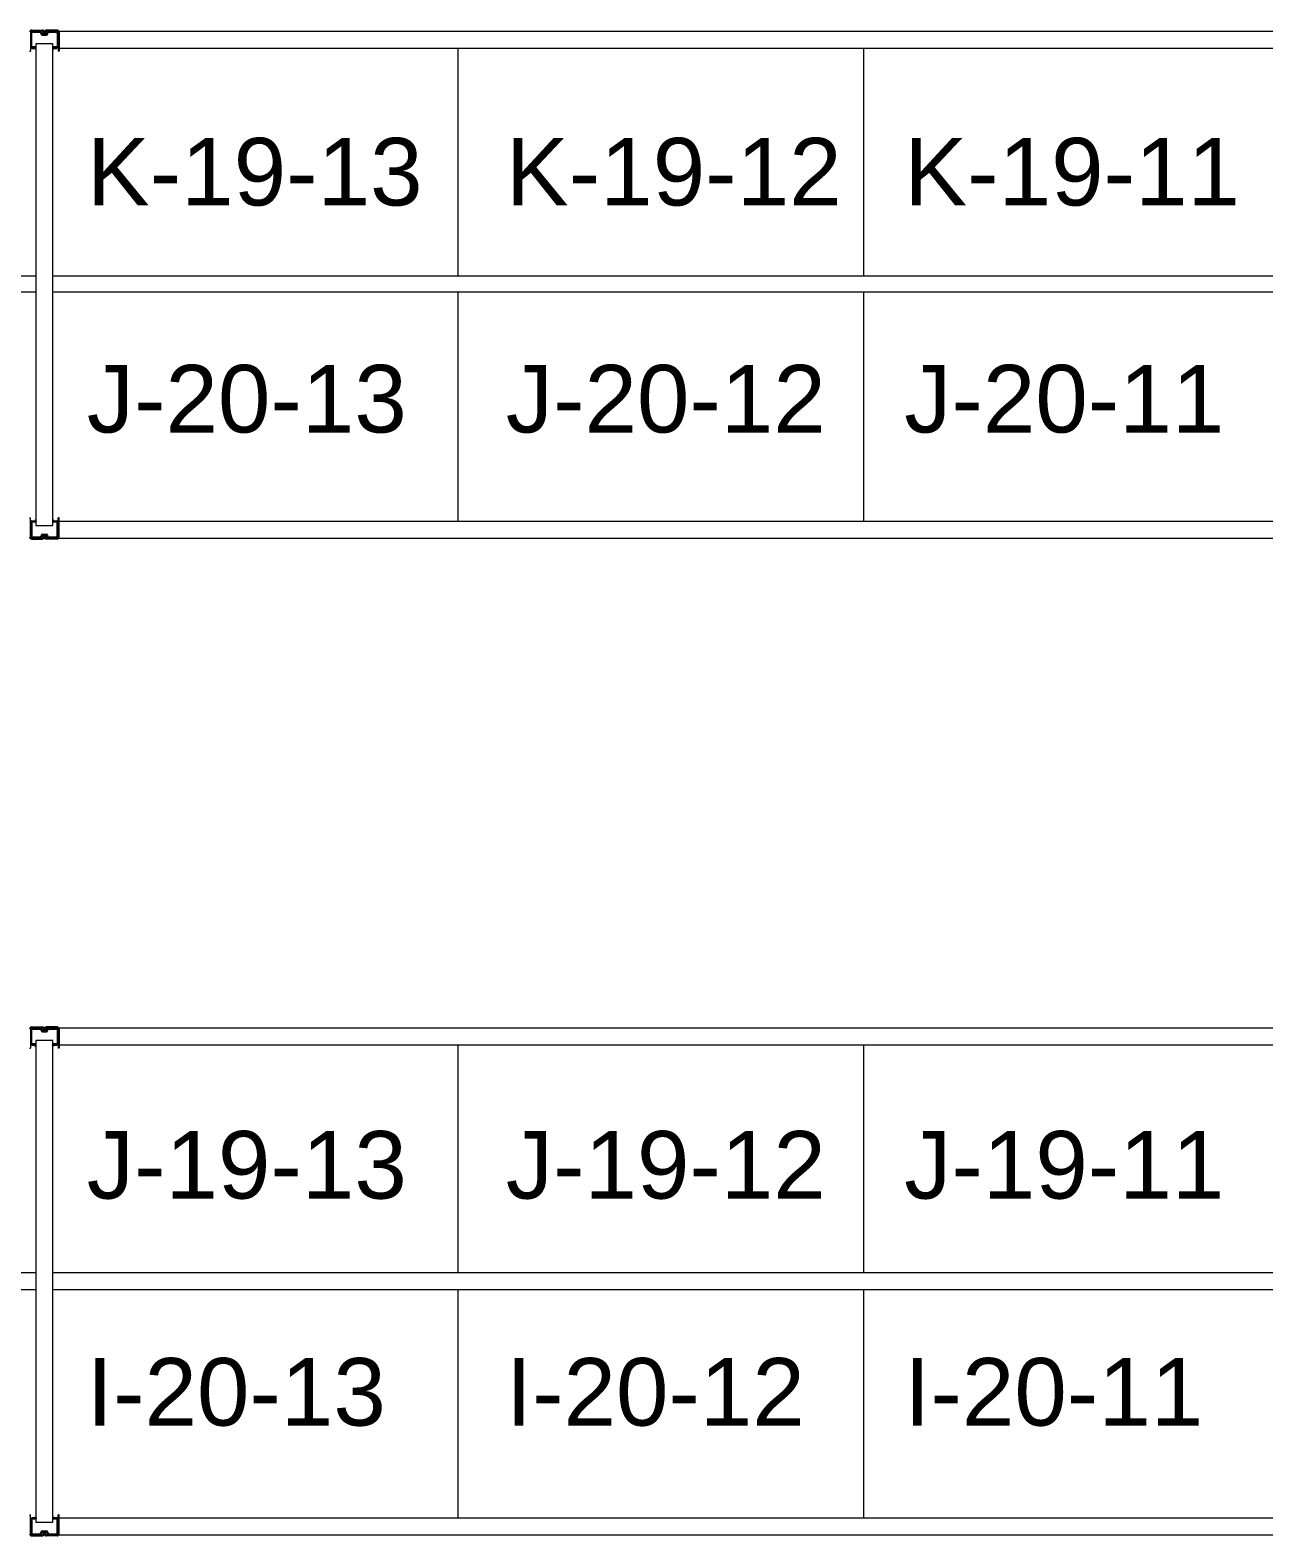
# Model space of a CAD drawing. Header units: inches. Extents: x 2743 to 10591, y -1604 to 5792.
# Drawn here: x 3270 to 3416.1, y 4339.9 to 4518.1 of the extents above; entities that cross this region are included whole.
import ezdxf

# ---------------------------------------------------------------- set-up
doc = ezdxf.new("R2010")
doc.units = ezdxf.units.IN
doc.header["$LTSCALE"] = 0.1875
doc.header["$MEASUREMENT"] = 0
for name, color, linetype, lineweight in [('22 Dimension', 7, 'Continuous', 5), ('32 Echelle', 160, 'Continuous', 15), ('33 Poutre', 30, 'Continuous', 15)]:
    doc.layers.add(name, color=color, linetype=linetype, lineweight=lineweight)
doc.styles.add('arial', font='')
doc.styles.get('arial').set_extended_font_data('Arial')

msp = doc.modelspace()

# ---------------------------------------------------------------- hatches: boundary and pattern name
at = {"layer": '32 Echelle'}
for points in [[(3270.70882, 4515.81503), (3270.70882, 4516.00253), (3270.52132, 4516.00253)], [(3270.70882, 4515.81503), (3270.70882, 4516.00253), (3270.52132, 4516.00253)], [(3272.70882, 4515.81503), (3272.70882, 4516.00253), (3272.89632, 4516.00253)], [(3272.70882, 4515.81503), (3272.70882, 4516.00253), (3272.89632, 4516.00253)], [(3270.70882, 4460.19003), (3270.70882, 4460.00253), (3270.52132, 4460.00253)], [(3270.70882, 4460.19003), (3270.70882, 4460.00253), (3270.52132, 4460.00253)], [(3272.70882, 4460.19003), (3272.70882, 4460.00253), (3272.89632, 4460.00253)], [(3272.70882, 4460.19003), (3272.70882, 4460.00253), (3272.89632, 4460.00253)], [(3270.70882, 4397.81503), (3270.70882, 4398.00253), (3270.52132, 4398.00253)], [(3270.70882, 4397.81503), (3270.70882, 4398.00253), (3270.52132, 4398.00253)], [(3272.70882, 4397.81503), (3272.70882, 4398.00253), (3272.89632, 4398.00253)], [(3272.70882, 4397.81503), (3272.70882, 4398.00253), (3272.89632, 4398.00253)], [(3270.70882, 4342.19003), (3270.70882, 4342.00253), (3270.52132, 4342.00253)], [(3270.70882, 4342.19003), (3270.70882, 4342.00253), (3270.52132, 4342.00253)], [(3272.70882, 4342.19003), (3272.70882, 4342.00253), (3272.89632, 4342.00253)], [(3272.70882, 4342.19003), (3272.70882, 4342.00253), (3272.89632, 4342.00253)]]:
    msp.add_hatch(color=256, dxfattribs=at).paths.add_polyline_path(points)

# ---------------------------------------------------------------- linework, layer by layer
at = {"layer": '22 Dimension'}
for p, q in [((3320.70882, 4489.00253), (3320.70882, 4516.00253)), ((3368.70882, 4489.00253), (3368.70882, 4516.00253)), ((3270.70882, 4489.00253), (3125.08382, 4489.00253)), ((3418.33382, 4489.00253), (3272.70882, 4489.00253)), ((3270.70882, 4487.08616), (3125.08382, 4487.08616)), ((3418.33382, 4487.08616), (3272.70882, 4487.08616)), ((3320.70882, 4460.00253), (3320.70882, 4487.08616)), ((3368.70882, 4460.00253), (3368.70882, 4487.08616)), ((3320.70882, 4371.00253), (3320.70882, 4398.00253)), ((3368.70882, 4371.00253), (3368.70882, 4398.00253)), ((3270.70882, 4371.00253), (3125.08382, 4371.00253)), ((3418.33382, 4371.00253), (3272.70882, 4371.00253)), ((3270.70882, 4369.00253), (3125.08382, 4369.00253)), ((3418.33382, 4369.00253), (3272.70882, 4369.00253)), ((3320.70882, 4342.00253), (3320.70882, 4369.00253)), ((3368.70882, 4342.00253), (3368.70882, 4369.00253))]:
    msp.add_line(p, q, dxfattribs=at)
at = {"layer": '32 Echelle', "linetype": 'Continuous', "lineweight": 25}
for p, q in [((3270.08386, 4517.81878), (3270.08386, 4516.18628)), ((3270.08386, 4517.81878), (3270.08386, 4516.18628)), ((3270.17386, 4516.18628), (3270.17386, 4517.81878)), ((3270.17386, 4516.18628), (3270.17386, 4517.81878)), ((3271.19645, 4518.00253), (3270.26761, 4518.00253)), ((3271.19645, 4518.00253), (3270.26761, 4518.00253)), ((3270.26761, 4517.91253), (3271.19645, 4517.91253)), ((3270.26761, 4517.91253), (3271.19645, 4517.91253)), ((3271.2861, 4517.84619), (3271.33001, 4517.70256)), ((3271.2861, 4517.84619), (3271.33001, 4517.70256)), ((3271.41608, 4517.72887), (3271.37217, 4517.8725)), ((3271.41608, 4517.72887), (3271.37217, 4517.8725)), ((3271.9119, 4517.66253), (3271.50573, 4517.66253)), ((3271.9119, 4517.66253), (3271.50573, 4517.66253)), ((3271.50573, 4517.57253), (3271.9119, 4517.57253)), ((3271.50573, 4517.57253), (3271.9119, 4517.57253)), ((3272.04547, 4517.8725), (3272.00155, 4517.72887)), ((3272.04547, 4517.8725), (3272.00155, 4517.72887)), ((3272.08762, 4517.70256), (3272.13153, 4517.84619)), ((3272.08762, 4517.70256), (3272.13153, 4517.84619)), ((3273.15002, 4518.00253), (3272.22119, 4518.00253)), ((3273.15002, 4518.00253), (3272.22119, 4518.00253)), ((3272.22119, 4517.91253), (3273.15002, 4517.91253)), ((3272.22119, 4517.91253), (3273.15002, 4517.91253)), ((3273.24377, 4517.81878), (3273.24377, 4516.18628)), ((3273.24377, 4517.81878), (3273.24377, 4516.18628)), ((3273.33377, 4516.18628), (3273.33377, 4517.81878)), ((3273.33377, 4516.18628), (3273.33377, 4517.81878)), ((3270.68386, 4516.09253), (3270.26761, 4516.09253)), ((3270.68386, 4516.09253), (3270.26761, 4516.09253)), ((3270.26761, 4516.00253), (3270.68386, 4516.00253)), ((3270.26761, 4516.00253), (3270.68386, 4516.00253)), ((3270.68386, 4516.00253), (3270.68386, 4516.09253)), ((3270.68386, 4516.00253), (3270.68386, 4516.09253)), ((3273.15002, 4516.09253), (3272.73377, 4516.09253)), ((3272.73377, 4516.09253), (3272.73377, 4516.00253)), ((3273.15002, 4516.09253), (3272.73377, 4516.09253)), ((3272.73377, 4516.09253), (3272.73377, 4516.00253)), ((3272.73377, 4516.00253), (3273.15002, 4516.00253)), ((3272.73377, 4516.00253), (3273.15002, 4516.00253)), ((3270.08386, 4458.18628), (3270.08386, 4459.81878)), ((3270.08386, 4458.18628), (3270.08386, 4459.81878)), ((3270.17386, 4459.81878), (3270.17386, 4458.18628)), ((3270.17386, 4459.81878), (3270.17386, 4458.18628)), ((3270.26761, 4460.00253), (3270.68386, 4460.00253)), ((3270.26761, 4460.00253), (3270.68386, 4460.00253)), ((3270.68386, 4459.91253), (3270.26761, 4459.91253)), ((3270.68386, 4459.91253), (3270.26761, 4459.91253)), ((3270.68386, 4460.00253), (3270.68386, 4459.91253)), ((3270.68386, 4460.00253), (3270.68386, 4459.91253)), ((3272.73377, 4460.00253), (3273.15002, 4460.00253)), ((3272.73377, 4459.91253), (3272.73377, 4460.00253)), ((3272.73377, 4460.00253), (3273.15002, 4460.00253)), ((3272.73377, 4459.91253), (3272.73377, 4460.00253)), ((3273.15002, 4459.91253), (3272.73377, 4459.91253)), ((3273.15002, 4459.91253), (3272.73377, 4459.91253)), ((3273.24377, 4458.18628), (3273.24377, 4459.81878)), ((3273.24377, 4458.18628), (3273.24377, 4459.81878)), ((3273.33377, 4459.81878), (3273.33377, 4458.18628)), ((3273.33377, 4459.81878), (3273.33377, 4458.18628)), ((3270.26761, 4458.09253), (3271.19645, 4458.09253)), ((3270.26761, 4458.09253), (3271.19645, 4458.09253)), ((3271.19645, 4458.00253), (3270.26761, 4458.00253)), ((3271.19645, 4458.00253), (3270.26761, 4458.00253)), ((3271.2861, 4458.15887), (3271.33001, 4458.3025)), ((3271.2861, 4458.15887), (3271.33001, 4458.3025)), ((3271.41608, 4458.27619), (3271.37217, 4458.13256)), ((3271.41608, 4458.27619), (3271.37217, 4458.13256)), ((3271.50573, 4458.43253), (3271.9119, 4458.43253)), ((3271.50573, 4458.43253), (3271.9119, 4458.43253)), ((3271.9119, 4458.34253), (3271.50573, 4458.34253)), ((3271.9119, 4458.34253), (3271.50573, 4458.34253)), ((3272.04547, 4458.13256), (3272.00155, 4458.27619)), ((3272.04547, 4458.13256), (3272.00155, 4458.27619)), ((3272.08762, 4458.3025), (3272.13153, 4458.15887)), ((3272.08762, 4458.3025), (3272.13153, 4458.15887)), ((3272.22119, 4458.09253), (3273.15002, 4458.09253)), ((3272.22119, 4458.09253), (3273.15002, 4458.09253)), ((3273.15002, 4458.00253), (3272.22119, 4458.00253)), ((3273.15002, 4458.00253), (3272.22119, 4458.00253)), ((3270.08386, 4399.81878), (3270.08386, 4398.18628)), ((3270.08386, 4399.81878), (3270.08386, 4398.18628)), ((3270.17386, 4398.18628), (3270.17386, 4399.81878)), ((3270.17386, 4398.18628), (3270.17386, 4399.81878)), ((3271.19645, 4400.00253), (3270.26761, 4400.00253)), ((3271.19645, 4400.00253), (3270.26761, 4400.00253)), ((3270.26761, 4399.91253), (3271.19645, 4399.91253)), ((3270.26761, 4399.91253), (3271.19645, 4399.91253)), ((3271.2861, 4399.84619), (3271.33001, 4399.70256)), ((3271.2861, 4399.84619), (3271.33001, 4399.70256)), ((3271.41608, 4399.72887), (3271.37217, 4399.8725)), ((3271.41608, 4399.72887), (3271.37217, 4399.8725)), ((3271.9119, 4399.66253), (3271.50573, 4399.66253)), ((3271.9119, 4399.66253), (3271.50573, 4399.66253)), ((3271.50573, 4399.57253), (3271.9119, 4399.57253)), ((3271.50573, 4399.57253), (3271.9119, 4399.57253)), ((3272.04547, 4399.8725), (3272.00155, 4399.72887)), ((3272.04547, 4399.8725), (3272.00155, 4399.72887)), ((3272.08762, 4399.70256), (3272.13153, 4399.84619)), ((3272.08762, 4399.70256), (3272.13153, 4399.84619)), ((3273.15002, 4400.00253), (3272.22119, 4400.00253)), ((3273.15002, 4400.00253), (3272.22119, 4400.00253)), ((3272.22119, 4399.91253), (3273.15002, 4399.91253)), ((3272.22119, 4399.91253), (3273.15002, 4399.91253)), ((3273.24377, 4399.81878), (3273.24377, 4398.18628)), ((3273.24377, 4399.81878), (3273.24377, 4398.18628)), ((3273.33377, 4398.18628), (3273.33377, 4399.81878)), ((3273.33377, 4398.18628), (3273.33377, 4399.81878)), ((3270.68386, 4398.09253), (3270.26761, 4398.09253)), ((3270.68386, 4398.09253), (3270.26761, 4398.09253)), ((3270.26761, 4398.00253), (3270.68386, 4398.00253)), ((3270.26761, 4398.00253), (3270.68386, 4398.00253)), ((3270.68386, 4398.00253), (3270.68386, 4398.09253)), ((3270.68386, 4398.00253), (3270.68386, 4398.09253)), ((3273.15002, 4398.09253), (3272.73377, 4398.09253)), ((3272.73377, 4398.09253), (3272.73377, 4398.00253)), ((3273.15002, 4398.09253), (3272.73377, 4398.09253)), ((3272.73377, 4398.09253), (3272.73377, 4398.00253)), ((3272.73377, 4398.00253), (3273.15002, 4398.00253)), ((3272.73377, 4398.00253), (3273.15002, 4398.00253)), ((3270.26761, 4342.00253), (3270.68386, 4342.00253)), ((3270.26761, 4342.00253), (3270.68386, 4342.00253)), ((3270.68386, 4341.91253), (3270.26761, 4341.91253)), ((3270.68386, 4341.91253), (3270.26761, 4341.91253)), ((3270.68386, 4342.00253), (3270.68386, 4341.91253)), ((3270.68386, 4342.00253), (3270.68386, 4341.91253)), ((3272.73377, 4342.00253), (3273.15002, 4342.00253)), ((3272.73377, 4341.91253), (3272.73377, 4342.00253)), ((3272.73377, 4342.00253), (3273.15002, 4342.00253)), ((3272.73377, 4341.91253), (3272.73377, 4342.00253)), ((3273.15002, 4341.91253), (3272.73377, 4341.91253)), ((3273.15002, 4341.91253), (3272.73377, 4341.91253)), ((3270.08386, 4340.18628), (3270.08386, 4341.81878)), ((3270.08386, 4340.18628), (3270.08386, 4341.81878)), ((3270.17386, 4341.81878), (3270.17386, 4340.18628)), ((3270.17386, 4341.81878), (3270.17386, 4340.18628)), ((3271.2861, 4340.15887), (3271.33001, 4340.3025)), ((3271.2861, 4340.15887), (3271.33001, 4340.3025)), ((3271.41608, 4340.27619), (3271.37217, 4340.13256)), ((3271.41608, 4340.27619), (3271.37217, 4340.13256)), ((3271.50573, 4340.43253), (3271.9119, 4340.43253)), ((3271.50573, 4340.43253), (3271.9119, 4340.43253)), ((3271.9119, 4340.34253), (3271.50573, 4340.34253)), ((3271.9119, 4340.34253), (3271.50573, 4340.34253)), ((3272.04547, 4340.13256), (3272.00155, 4340.27619)), ((3272.04547, 4340.13256), (3272.00155, 4340.27619)), ((3272.08762, 4340.3025), (3272.13153, 4340.15887)), ((3272.08762, 4340.3025), (3272.13153, 4340.15887)), ((3273.24377, 4340.18628), (3273.24377, 4341.81878)), ((3273.24377, 4340.18628), (3273.24377, 4341.81878)), ((3273.33377, 4341.81878), (3273.33377, 4340.18628)), ((3273.33377, 4341.81878), (3273.33377, 4340.18628)), ((3270.26761, 4340.09253), (3271.19645, 4340.09253)), ((3270.26761, 4340.09253), (3271.19645, 4340.09253)), ((3271.19645, 4340.00253), (3270.26761, 4340.00253)), ((3271.19645, 4340.00253), (3270.26761, 4340.00253)), ((3272.22119, 4340.09253), (3273.15002, 4340.09253)), ((3272.22119, 4340.09253), (3273.15002, 4340.09253)), ((3273.15002, 4340.00253), (3272.22119, 4340.00253)), ((3273.15002, 4340.00253), (3272.22119, 4340.00253))]:
    msp.add_line(p, q, dxfattribs=at)
at = {"layer": '32 Echelle'}
for p, q in [((3270.70882, 4516.00253), (3270.52132, 4516.00253)), ((3270.70882, 4515.81503), (3270.52132, 4516.00253)), ((3270.70882, 4516.00253), (3270.52132, 4516.00253)), ((3270.70882, 4515.81503), (3270.52132, 4516.00253)), ((3272.70882, 4516.50253), (3270.70882, 4516.50253)), ((3270.70882, 4516.50253), (3270.70882, 4459.50253)), ((3272.70882, 4516.50253), (3270.70882, 4516.50253)), ((3270.70882, 4516.50253), (3270.70882, 4459.50253)), ((3270.70882, 4515.81503), (3270.70882, 4516.00253)), ((3270.70882, 4515.81503), (3270.70882, 4516.00253)), ((3272.70882, 4459.50253), (3272.70882, 4516.50253)), ((3272.70882, 4459.50253), (3272.70882, 4516.50253)), ((3272.70882, 4516.00253), (3272.89632, 4516.00253)), ((3272.70882, 4515.81503), (3272.70882, 4516.00253)), ((3272.70882, 4515.81503), (3272.89632, 4516.00253)), ((3272.70882, 4516.00253), (3272.89632, 4516.00253)), ((3272.70882, 4515.81503), (3272.70882, 4516.00253)), ((3272.70882, 4515.81503), (3272.89632, 4516.00253)), ((3270.70882, 4460.19003), (3270.52132, 4460.00253)), ((3270.70882, 4460.19003), (3270.52132, 4460.00253)), ((3270.70882, 4460.00253), (3270.52132, 4460.00253)), ((3270.70882, 4460.00253), (3270.52132, 4460.00253)), ((3270.70882, 4460.19003), (3270.70882, 4460.00253)), ((3270.70882, 4460.19003), (3270.70882, 4460.00253)), ((3272.70882, 4460.19003), (3272.70882, 4460.00253)), ((3272.70882, 4460.19003), (3272.89632, 4460.00253)), ((3272.70882, 4460.19003), (3272.70882, 4460.00253)), ((3272.70882, 4460.19003), (3272.89632, 4460.00253)), ((3272.70882, 4460.00253), (3272.89632, 4460.00253)), ((3272.70882, 4460.00253), (3272.89632, 4460.00253)), ((3270.70882, 4459.50253), (3272.70882, 4459.50253)), ((3270.70882, 4459.50253), (3272.70882, 4459.50253)), ((3270.70882, 4398.00253), (3270.52132, 4398.00253)), ((3270.70882, 4397.81503), (3270.52132, 4398.00253)), ((3270.70882, 4398.00253), (3270.52132, 4398.00253)), ((3270.70882, 4397.81503), (3270.52132, 4398.00253)), ((3272.70882, 4398.50253), (3270.70882, 4398.50253)), ((3270.70882, 4398.50253), (3270.70882, 4341.50253)), ((3272.70882, 4398.50253), (3270.70882, 4398.50253)), ((3270.70882, 4398.50253), (3270.70882, 4341.50253)), ((3270.70882, 4397.81503), (3270.70882, 4398.00253)), ((3270.70882, 4397.81503), (3270.70882, 4398.00253)), ((3272.70882, 4341.50253), (3272.70882, 4398.50253)), ((3272.70882, 4341.50253), (3272.70882, 4398.50253)), ((3272.70882, 4398.00253), (3272.89632, 4398.00253)), ((3272.70882, 4397.81503), (3272.70882, 4398.00253)), ((3272.70882, 4397.81503), (3272.89632, 4398.00253)), ((3272.70882, 4398.00253), (3272.89632, 4398.00253)), ((3272.70882, 4397.81503), (3272.70882, 4398.00253)), ((3272.70882, 4397.81503), (3272.89632, 4398.00253)), ((3270.70882, 4342.19003), (3270.52132, 4342.00253)), ((3270.70882, 4342.19003), (3270.52132, 4342.00253)), ((3270.70882, 4342.00253), (3270.52132, 4342.00253)), ((3270.70882, 4342.00253), (3270.52132, 4342.00253)), ((3270.70882, 4342.19003), (3270.70882, 4342.00253)), ((3270.70882, 4342.19003), (3270.70882, 4342.00253)), ((3272.70882, 4342.19003), (3272.70882, 4342.00253)), ((3272.70882, 4342.19003), (3272.89632, 4342.00253)), ((3272.70882, 4342.19003), (3272.70882, 4342.00253)), ((3272.70882, 4342.19003), (3272.89632, 4342.00253)), ((3272.70882, 4342.00253), (3272.89632, 4342.00253)), ((3272.70882, 4342.00253), (3272.89632, 4342.00253)), ((3270.70882, 4341.50253), (3272.70882, 4341.50253)), ((3270.70882, 4341.50253), (3272.70882, 4341.50253))]:
    msp.add_line(p, q, dxfattribs=at)
at = {"layer": '32 Echelle', "linetype": 'Continuous', "lineweight": 25}
for centre, radius, start, end in [((3270.26761, 4517.81878), 0.18375, 90, 180), ((3270.26761, 4517.81878), 0.18375, 90, 180), ((3270.26761, 4517.81878), 0.09375, 90, 180), ((3270.26761, 4517.81878), 0.09375, 90, 180), ((3271.19645, 4517.81878), 0.18375, 17, 90), ((3271.19645, 4517.81878), 0.18375, 17, 90), ((3271.19645, 4517.81878), 0.09375, 17, 90), ((3271.19645, 4517.81878), 0.09375, 17, 90), ((3271.50573, 4517.75628), 0.18375, 197, 270), ((3271.50573, 4517.75628), 0.18375, 197, 270), ((3271.50573, 4517.75628), 0.09375, 197, 270), ((3271.50573, 4517.75628), 0.09375, 197, 270), ((3271.9119, 4517.75628), 0.09375, 270, 343), ((3271.9119, 4517.75628), 0.09375, 270, 343), ((3271.9119, 4517.75628), 0.18375, 270, 343), ((3271.9119, 4517.75628), 0.18375, 270, 343), ((3272.22119, 4517.81878), 0.18375, 90, 163), ((3272.22119, 4517.81878), 0.18375, 90, 163), ((3272.22119, 4517.81878), 0.09375, 90, 163), ((3272.22119, 4517.81878), 0.09375, 90, 163), ((3273.15002, 4517.81878), 0.18375, 0, 90), ((3273.15002, 4517.81878), 0.18375, 0, 90), ((3273.15002, 4517.81878), 0.09375, 0, 90), ((3273.15002, 4517.81878), 0.09375, 0, 90), ((3270.26761, 4516.18628), 0.18375, 180, 270), ((3270.26761, 4516.18628), 0.18375, 180, 270), ((3270.26761, 4516.18628), 0.09375, 180, 270), ((3270.26761, 4516.18628), 0.09375, 180, 270), ((3273.15002, 4516.18628), 0.09375, 270, 0), ((3273.15002, 4516.18628), 0.18375, 270, 0), ((3273.15002, 4516.18628), 0.09375, 270, 0), ((3273.15002, 4516.18628), 0.18375, 270, 0), ((3270.26761, 4459.81878), 0.18375, 90, 180), ((3270.26761, 4459.81878), 0.18375, 90, 180), ((3270.26761, 4459.81878), 0.09375, 90, 180), ((3270.26761, 4459.81878), 0.09375, 90, 180), ((3273.15002, 4459.81878), 0.18375, 0, 90), ((3273.15002, 4459.81878), 0.18375, 0, 90), ((3273.15002, 4459.81878), 0.09375, 0, 90), ((3273.15002, 4459.81878), 0.09375, 0, 90), ((3270.26761, 4458.18628), 0.18375, 180, 270), ((3270.26761, 4458.18628), 0.18375, 180, 270), ((3270.26761, 4458.18628), 0.09375, 180, 270), ((3270.26761, 4458.18628), 0.09375, 180, 270), ((3271.19645, 4458.18628), 0.09375, 270, 343), ((3271.19645, 4458.18628), 0.09375, 270, 343), ((3271.19645, 4458.18628), 0.18375, 270, 343), ((3271.19645, 4458.18628), 0.18375, 270, 343), ((3271.50573, 4458.24878), 0.18375, 90, 163), ((3271.50573, 4458.24878), 0.18375, 90, 163), ((3271.50573, 4458.24878), 0.09375, 90, 163), ((3271.50573, 4458.24878), 0.09375, 90, 163), ((3271.9119, 4458.24878), 0.18375, 17, 90), ((3271.9119, 4458.24878), 0.18375, 17, 90), ((3271.9119, 4458.24878), 0.09375, 17, 90), ((3271.9119, 4458.24878), 0.09375, 17, 90), ((3272.22119, 4458.18628), 0.18375, 197, 270), ((3272.22119, 4458.18628), 0.18375, 197, 270), ((3272.22119, 4458.18628), 0.09375, 197, 270), ((3272.22119, 4458.18628), 0.09375, 197, 270), ((3273.15002, 4458.18628), 0.09375, 270, 0), ((3273.15002, 4458.18628), 0.18375, 270, 0), ((3273.15002, 4458.18628), 0.09375, 270, 0), ((3273.15002, 4458.18628), 0.18375, 270, 0), ((3270.26761, 4399.81878), 0.18375, 90, 180), ((3270.26761, 4399.81878), 0.18375, 90, 180), ((3270.26761, 4399.81878), 0.09375, 90, 180), ((3270.26761, 4399.81878), 0.09375, 90, 180), ((3271.19645, 4399.81878), 0.18375, 17, 90), ((3271.19645, 4399.81878), 0.18375, 17, 90), ((3271.19645, 4399.81878), 0.09375, 17, 90), ((3271.19645, 4399.81878), 0.09375, 17, 90), ((3271.50573, 4399.75628), 0.18375, 197, 270), ((3271.50573, 4399.75628), 0.18375, 197, 270), ((3271.50573, 4399.75628), 0.09375, 197, 270), ((3271.50573, 4399.75628), 0.09375, 197, 270), ((3271.9119, 4399.75628), 0.09375, 270, 343), ((3271.9119, 4399.75628), 0.09375, 270, 343), ((3271.9119, 4399.75628), 0.18375, 270, 343), ((3271.9119, 4399.75628), 0.18375, 270, 343), ((3272.22119, 4399.81878), 0.18375, 90, 163), ((3272.22119, 4399.81878), 0.18375, 90, 163), ((3272.22119, 4399.81878), 0.09375, 90, 163), ((3272.22119, 4399.81878), 0.09375, 90, 163), ((3273.15002, 4399.81878), 0.18375, 0, 90), ((3273.15002, 4399.81878), 0.18375, 0, 90), ((3273.15002, 4399.81878), 0.09375, 0, 90), ((3273.15002, 4399.81878), 0.09375, 0, 90), ((3270.26761, 4398.18628), 0.18375, 180, 270), ((3270.26761, 4398.18628), 0.18375, 180, 270), ((3270.26761, 4398.18628), 0.09375, 180, 270), ((3270.26761, 4398.18628), 0.09375, 180, 270), ((3273.15002, 4398.18628), 0.09375, 270, 0), ((3273.15002, 4398.18628), 0.18375, 270, 0), ((3273.15002, 4398.18628), 0.09375, 270, 0), ((3273.15002, 4398.18628), 0.18375, 270, 0), ((3270.26761, 4341.81878), 0.18375, 90, 180), ((3270.26761, 4341.81878), 0.18375, 90, 180), ((3270.26761, 4341.81878), 0.09375, 90, 180), ((3270.26761, 4341.81878), 0.09375, 90, 180), ((3273.15002, 4341.81878), 0.18375, 0, 90), ((3273.15002, 4341.81878), 0.18375, 0, 90), ((3273.15002, 4341.81878), 0.09375, 0, 90), ((3273.15002, 4341.81878), 0.09375, 0, 90), ((3270.26761, 4340.18628), 0.18375, 180, 270), ((3270.26761, 4340.18628), 0.18375, 180, 270), ((3270.26761, 4340.18628), 0.09375, 180, 270), ((3270.26761, 4340.18628), 0.09375, 180, 270), ((3271.19645, 4340.18628), 0.09375, 270, 343), ((3271.19645, 4340.18628), 0.09375, 270, 343), ((3271.19645, 4340.18628), 0.18375, 270, 343), ((3271.19645, 4340.18628), 0.18375, 270, 343), ((3271.50573, 4340.24878), 0.18375, 90, 163), ((3271.50573, 4340.24878), 0.18375, 90, 163), ((3271.50573, 4340.24878), 0.09375, 90, 163), ((3271.50573, 4340.24878), 0.09375, 90, 163), ((3271.9119, 4340.24878), 0.18375, 17, 90), ((3271.9119, 4340.24878), 0.18375, 17, 90), ((3271.9119, 4340.24878), 0.09375, 17, 90), ((3271.9119, 4340.24878), 0.09375, 17, 90), ((3272.22119, 4340.18628), 0.18375, 197, 270), ((3272.22119, 4340.18628), 0.18375, 197, 270), ((3272.22119, 4340.18628), 0.09375, 197, 270), ((3272.22119, 4340.18628), 0.09375, 197, 270), ((3273.15002, 4340.18628), 0.09375, 270, 0), ((3273.15002, 4340.18628), 0.18375, 270, 0), ((3273.15002, 4340.18628), 0.09375, 270, 0), ((3273.15002, 4340.18628), 0.18375, 270, 0)]:
    msp.add_arc(centre, radius, start, end, dxfattribs=at)
at = {"layer": '33 Poutre'}
for p, q in [((3270.07782, 4517.87753), (3270.07782, 4515.62153)), ((3270.20282, 4518.12153), (3271.46482, 4518.12153)), ((3271.46482, 4518.00253), (3270.20282, 4518.00253)), ((3271.58982, 4517.66253), (3271.58982, 4517.87753)), ((3271.58982, 4517.66253), (3271.70882, 4517.66253)), ((3271.70882, 4517.66253), (3271.70882, 4517.87753)), ((3271.70882, 4517.66253), (3271.70882, 4517.87753)), ((3271.82782, 4517.66253), (3271.70882, 4517.66253)), ((3271.82782, 4517.66253), (3271.82782, 4517.87753)), ((3273.21482, 4518.12153), (3271.95282, 4518.12153)), ((3271.95282, 4518.00253), (3273.21482, 4518.00253)), ((3273.33982, 4517.87753), (3273.33982, 4515.62153)), ((3273.45882, 4518.00253), (3417.58382, 4518.00253)), ((3273.45882, 4518.00253), (3273.45882, 4516.00253)), ((3273.45882, 4517.87753), (3273.45882, 4515.62153)), ((3269.95882, 4515.62153), (3270.07782, 4515.62153)), ((3273.45882, 4515.62153), (3273.33982, 4515.62153)), ((3273.45882, 4516.00253), (3417.58382, 4516.00253)), ((3269.95882, 4460.38353), (3270.07782, 4460.38353)), ((3270.07782, 4458.12753), (3270.07782, 4460.38353)), ((3273.45882, 4460.38353), (3273.33982, 4460.38353)), ((3273.33982, 4458.12753), (3273.33982, 4460.38353)), ((3273.45882, 4458.12753), (3273.45882, 4460.38353)), ((3273.45882, 4460.00253), (3417.58382, 4460.00253)), ((3273.45882, 4458.00253), (3273.45882, 4460.00253)), ((3271.46482, 4458.00253), (3270.20282, 4458.00253)), ((3270.20282, 4457.88353), (3271.46482, 4457.88353)), ((3271.58982, 4458.34253), (3271.58982, 4458.12753)), ((3271.58982, 4458.34253), (3271.70882, 4458.34253)), ((3271.70882, 4458.34253), (3271.70882, 4458.12753)), ((3271.70882, 4458.34253), (3271.70882, 4458.12753)), ((3271.82782, 4458.34253), (3271.70882, 4458.34253)), ((3271.82782, 4458.34253), (3271.82782, 4458.12753)), ((3271.95282, 4458.00253), (3273.21482, 4458.00253)), ((3273.21482, 4457.88353), (3271.95282, 4457.88353)), ((3273.45882, 4458.00253), (3417.58382, 4458.00253)), ((3270.07782, 4399.87753), (3270.07782, 4397.62153)), ((3270.20282, 4400.12153), (3271.46482, 4400.12153)), ((3271.46482, 4400.00253), (3270.20282, 4400.00253)), ((3271.58982, 4399.66253), (3271.58982, 4399.87753)), ((3271.58982, 4399.66253), (3271.70882, 4399.66253)), ((3271.70882, 4399.66253), (3271.70882, 4399.87753)), ((3271.70882, 4399.66253), (3271.70882, 4399.87753)), ((3271.82782, 4399.66253), (3271.70882, 4399.66253)), ((3271.82782, 4399.66253), (3271.82782, 4399.87753)), ((3273.21482, 4400.12153), (3271.95282, 4400.12153)), ((3271.95282, 4400.00253), (3273.21482, 4400.00253)), ((3273.33982, 4399.87753), (3273.33982, 4397.62153)), ((3273.45882, 4400.00253), (3417.58382, 4400.00253)), ((3273.45882, 4400.00253), (3273.45882, 4398.00253)), ((3273.45882, 4399.87753), (3273.45882, 4397.62153)), ((3269.95882, 4397.62153), (3270.07782, 4397.62153)), ((3273.45882, 4397.62153), (3273.33982, 4397.62153)), ((3273.45882, 4398.00253), (3417.58382, 4398.00253)), ((3269.95882, 4342.38353), (3270.07782, 4342.38353)), ((3270.07782, 4340.12753), (3270.07782, 4342.38353)), ((3273.45882, 4342.38353), (3273.33982, 4342.38353)), ((3273.33982, 4340.12753), (3273.33982, 4342.38353)), ((3273.45882, 4340.12753), (3273.45882, 4342.38353)), ((3273.45882, 4342.00253), (3417.58382, 4342.00253)), ((3273.45882, 4340.00253), (3273.45882, 4342.00253)), ((3271.58982, 4340.34253), (3271.58982, 4340.12753)), ((3271.58982, 4340.34253), (3271.70882, 4340.34253)), ((3271.70882, 4340.34253), (3271.70882, 4340.12753)), ((3271.70882, 4340.34253), (3271.70882, 4340.12753)), ((3271.82782, 4340.34253), (3271.70882, 4340.34253)), ((3271.82782, 4340.34253), (3271.82782, 4340.12753)), ((3271.46482, 4340.00253), (3270.20282, 4340.00253)), ((3270.20282, 4339.88353), (3271.46482, 4339.88353)), ((3271.95282, 4340.00253), (3273.21482, 4340.00253)), ((3273.21482, 4339.88353), (3271.95282, 4339.88353)), ((3273.45882, 4340.00253), (3417.58382, 4340.00253))]:
    msp.add_line(p, q, dxfattribs=at)
for centre, radius, start, end in [((3270.20282, 4517.87753), 0.244, 90, 180), ((3270.20282, 4517.87753), 0.125, 90, 180), ((3271.46482, 4517.87753), 0.244, 0, 90), ((3271.46482, 4517.87753), 0.125, 0, 90), ((3271.95282, 4517.87753), 0.244, 90, 180), ((3271.95282, 4517.87753), 0.125, 90, 180), ((3273.21482, 4517.87753), 0.244, 0, 90), ((3273.21482, 4517.87753), 0.125, 0, 90), ((3270.20282, 4458.12753), 0.244, 180, 270), ((3270.20282, 4458.12753), 0.125, 180, 270), ((3271.46482, 4458.12753), 0.125, 270, 0), ((3271.46482, 4458.12753), 0.244, 270, 0), ((3271.95282, 4458.12753), 0.244, 180, 270), ((3271.95282, 4458.12753), 0.125, 180, 270), ((3273.21482, 4458.12753), 0.244, 270, 0), ((3273.21482, 4458.12753), 0.125, 270, 0), ((3270.20282, 4399.87753), 0.244, 90, 180), ((3270.20282, 4399.87753), 0.125, 90, 180), ((3271.46482, 4399.87753), 0.244, 0, 90), ((3271.46482, 4399.87753), 0.125, 0, 90), ((3271.95282, 4399.87753), 0.244, 90, 180), ((3271.95282, 4399.87753), 0.125, 90, 180), ((3273.21482, 4399.87753), 0.244, 0, 90), ((3273.21482, 4399.87753), 0.125, 0, 90), ((3270.20282, 4340.12753), 0.244, 180, 270), ((3270.20282, 4340.12753), 0.125, 180, 270), ((3271.46482, 4340.12753), 0.125, 270, 0), ((3271.46482, 4340.12753), 0.244, 270, 0), ((3271.95282, 4340.12753), 0.244, 180, 270), ((3271.95282, 4340.12753), 0.125, 180, 270), ((3273.21482, 4340.12753), 0.244, 270, 0), ((3273.21482, 4340.12753), 0.125, 270, 0)]:
    msp.add_arc(centre, radius, start, end, dxfattribs=at)

# ---------------------------------------------------------------- texts
at = {"layer": '22 Dimension', "char_height": 8, "attachment_point": 1, "style": 'arial'}
for s, insert in [('{\\fArial Unicode MS|b0|i0|c0|p2;\\C8;K-19-13}', (3276.72746, 4505.36192)), ('{\\fArial Unicode MS|b0|i0|c0|p2;\\C8;K-19-12}', (3326.3319, 4505.36192)), ('{\\fArial Unicode MS|b0|i0|c0|p2;\\C8;K-19-11}', (3373.49369, 4505.36192)), ('{\\fArial Unicode MS|b0|i0|c0|p2;\\C8;J-20-13}', (3276.72746, 4478.48938)), ('{\\fArial Unicode MS|b0|i0|c0|p2;\\C8;J-20-12}', (3326.3319, 4478.48938)), ('{\\fArial Unicode MS|b0|i0|c0|p2;\\C8;J-20-11}', (3373.49369, 4478.48938)), ('{\\fArial Unicode MS|b0|i0|c0|p2;\\C8;J-19-13}', (3276.72746, 4387.80636)), ('{\\fArial Unicode MS|b0|i0|c0|p2;\\C8;J-19-12}', (3326.3319, 4387.80636)), ('{\\fArial Unicode MS|b0|i0|c0|p2;\\C8;J-19-11}', (3373.49369, 4387.80636)), ('{\\fArial Unicode MS|b0|i0|c0|p2;\\C8;I-20-13}', (3276.72746, 4360.93382)), ('{\\fArial Unicode MS|b0|i0|c0|p2;\\C8;I-20-12}', (3326.3319, 4360.93382)), ('{\\fArial Unicode MS|b0|i0|c0|p2;\\C8;I-20-11}', (3373.49369, 4360.93382))]:
    msp.add_mtext_dynamic_manual_height_columns(s, width=68.8901007, gutter_width=5, heights=[0], dxfattribs=dict(at, insert=insert))

doc.saveas('drawing.dxf')
